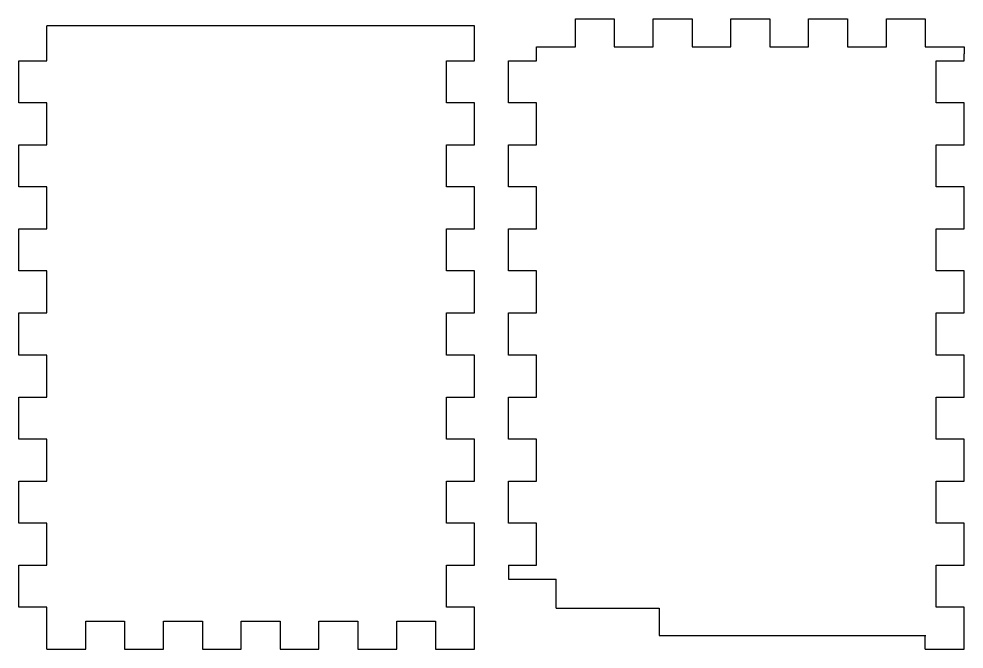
# Model space of a CAD drawing. Extents: x 0 to 163, y 0 to 185.
# Drawn here: x 0 to 135.1, y 0 to 90 of the extents above; entities that cross this region are included whole.
import ezdxf

# ---------------------------------------------------------------- set-up
doc = ezdxf.new("R2010")
doc.units = 0
doc.layers.add('Cut', color=7, linetype='CONTINUOUS')

msp = doc.modelspace()

# ---------------------------------------------------------------- linework, layer by layer
at = {"layer": 'Cut', "color": 7}
for points in [[(79.568255, 90.012715), (85.123812, 90.012715)], [(79.568255, 86.012715), (79.568255, 90.012715)], [(85.123812, 90.012715), (85.123812, 86.012715)], [(90.679366, 90.012715), (96.234923, 90.012715)], [(90.679366, 86.012715), (90.679366, 90.012715)], [(96.234923, 90.012715), (96.234923, 86.012715)], [(101.790473, 86.012715), (101.790473, 90.012715)], [(101.790473, 90.012715), (107.346033, 90.012715)], [(107.346033, 90.012715), (107.346033, 86.012715)], [(112.901583, 90.012715), (118.457143, 90.012715)], [(112.901583, 86.012715), (112.901583, 90.012715)], [(118.457143, 90.012715), (118.457143, 86.012715)], [(124.012693, 86.012715), (124.012693, 90.012715)], [(124.012693, 90.012715), (129.568253, 90.012715)], [(129.568253, 90.012715), (129.568253, 86.012715)], [(4.0127, 84.012715), (4.0127, 89.012705)], [(65.123809, 84.012715), (65.123809, 89.012705), (4.0127, 89.012705)], [(74.012698, 84.012715), (74.012698, 86.012715)], [(74.012698, 86.012715), (79.568255, 86.012715)], [(85.123812, 86.012715), (90.679366, 86.012715)], [(96.234923, 86.012715), (101.790473, 86.012715)], [(107.346033, 86.012715), (112.901583, 86.012715)], [(118.457143, 86.012715), (124.012693, 86.012715)], [(129.568253, 86.012715), (135.123803, 86.012715)], [(135.123803, 86.012715), (135.123803, 85.012715)], [(0.0127, 84.012715), (4.0127, 84.012715)], [(0.0127, 78.012715), (0.0127, 84.012715)], [(61.123809, 84.012715), (65.123809, 84.012715)], [(61.123809, 78.012715), (61.123809, 84.012715)], [(70.012698, 78.012715), (70.012698, 84.012715)], [(70.012698, 84.012715), (74.012698, 84.012715)], [(131.123803, 78.012715), (131.123803, 84.012715)], [(131.123803, 84.012715), (135.123803, 84.012715)], [(135.123803, 84.012715), (135.123803, 85.012715)], [(4.0127, 78.012715), (0.0127, 78.012715)], [(4.0127, 72.012715), (4.0127, 78.012715)], [(65.123809, 78.012715), (61.123809, 78.012715)], [(65.123809, 72.012715), (65.123809, 78.012715)], [(74.012698, 78.012715), (70.012698, 78.012715)], [(74.012698, 72.012715), (74.012698, 78.012715)], [(135.123803, 78.012715), (131.123803, 78.012715)], [(135.123803, 72.012715), (135.123803, 78.012715)], [(0.0127, 66.012715), (0.0127, 72.012715), (4.0127, 72.012715)], [(61.123809, 72.012715), (65.123809, 72.012715)], [(61.123809, 66.012715), (61.123809, 72.012715)], [(70.012698, 72.012715), (74.012698, 72.012715)], [(70.012698, 66.012715), (70.012698, 72.012715)], [(131.123803, 72.012715), (135.123803, 72.012715)], [(131.123803, 66.012715), (131.123803, 72.012715)], [(4.0127, 60.012715), (4.0127, 66.012715), (0.0127, 66.012715)], [(65.123809, 66.012715), (61.123809, 66.012715)], [(65.123809, 60.012715), (65.123809, 66.012715)], [(74.012698, 66.012715), (70.012698, 66.012715)], [(74.012698, 60.012715), (74.012698, 66.012715)], [(135.123803, 66.012715), (131.123803, 66.012715)], [(135.123803, 60.012715), (135.123803, 66.012715)], [(0.0127, 60.012715), (4.0127, 60.012715)], [(0.0127, 54.012715), (0.0127, 60.012715)], [(61.123809, 54.012715), (61.123809, 60.012715)], [(61.123809, 60.012715), (65.123809, 60.012715)], [(70.012698, 54.012715), (70.012698, 60.012715)], [(70.012698, 60.012715), (74.012698, 60.012715)], [(131.123803, 54.012715), (131.123803, 60.012715)], [(131.123803, 60.012715), (135.123803, 60.012715)], [(4.0127, 54.012715), (0.0127, 54.012715)], [(4.0127, 48.012705), (4.0127, 54.012715)], [(65.123809, 48.012705), (65.123809, 54.012715), (61.123809, 54.012715)], [(74.012698, 54.012715), (70.012698, 54.012715)], [(74.012698, 48.012705), (74.012698, 54.012715)], [(135.123803, 54.012715), (131.123803, 54.012715)], [(135.123803, 48.012705), (135.123803, 54.012715)], [(0.0127, 48.012705), (4.0127, 48.012705)], [(0.0127, 42.012705), (0.0127, 48.012705)], [(61.123809, 42.012705), (61.123809, 48.012705)], [(61.123809, 48.012705), (65.123809, 48.012705)], [(70.012698, 48.012705), (74.012698, 48.012705)], [(70.012698, 42.012705), (70.012698, 48.012705)], [(131.123803, 48.012705), (135.123803, 48.012705)], [(131.123803, 42.012705), (131.123803, 48.012705)], [(4.0127, 42.012705), (0.0127, 42.012705)], [(4.0127, 36.012705), (4.0127, 42.012705)], [(65.123809, 42.012705), (61.123809, 42.012705)], [(65.123809, 36.012705), (65.123809, 42.012705)], [(74.012698, 42.012705), (70.012698, 42.012705)], [(70.012698, 36.012705), (74.012698, 36.012705), (74.012698, 42.012705)], [(135.123803, 42.012705), (131.123803, 42.012705)], [(135.123803, 36.012705), (135.123803, 42.012705)], [(0.0127, 36.012705), (4.0127, 36.012705)], [(0.0127, 30.012705), (0.0127, 36.012705)], [(61.123809, 36.012705), (65.123809, 36.012705)], [(61.123809, 30.012705), (61.123809, 36.012705)], [(70.012698, 30.012705), (70.012698, 36.012705)], [(131.123803, 36.012705), (135.123803, 36.012705)], [(131.123803, 30.012705), (131.123803, 36.012705)], [(4.0127, 30.012705), (0.0127, 30.012705)], [(4.0127, 24.012705), (4.0127, 30.012705)], [(65.123809, 30.012705), (61.123809, 30.012705)], [(65.123809, 24.012705), (65.123809, 30.012705)], [(74.012698, 30.012705), (70.012698, 30.012705)], [(74.012698, 24.012705), (74.012698, 30.012705)], [(135.123803, 30.012705), (131.123803, 30.012705)], [(135.123803, 24.012705), (135.123803, 30.012705)], [(0.0127, 24.012705), (4.0127, 24.012705)], [(0.0127, 18.012705), (0.0127, 24.012705)], [(61.123809, 24.012705), (65.123809, 24.012705)], [(61.123809, 18.012705), (61.123809, 24.012705)], [(70.012698, 24.012705), (74.012698, 24.012705)], [(70.012698, 18.012705), (70.012698, 24.012705)], [(131.123803, 18.012705), (131.123803, 24.012705)], [(131.123803, 24.012705), (135.123803, 24.012705)], [(4.0127, 18.012705), (0.0127, 18.012705)], [(4.0127, 12.012705), (4.0127, 18.012705)], [(65.123809, 18.012705), (61.123809, 18.012705)], [(65.123809, 12.012705), (65.123809, 18.012705)], [(74.012698, 18.012705), (70.012698, 18.012705)], [(74.012698, 12.012705), (74.012698, 18.012705)], [(135.123803, 18.012705), (131.123803, 18.012705)], [(135.123803, 12.012705), (135.123803, 18.012705)], [(0.0127, 6.012705), (0.0127, 12.012705), (4.0127, 12.012705)], [(61.123809, 12.012705), (65.123809, 12.012705)], [(61.123809, 6.012705), (61.123809, 12.012705)], [(70.012698, 12.012705), (74.012698, 12.012705)], [(70.012698, 12.012705), (70.012698, 10.012705)], [(131.123803, 6.012705), (131.123803, 12.012705)], [(131.123803, 12.012705), (135.123803, 12.012705)], [(70.012698, 10.012705), (76.790479, 10.012705)], [(76.790479, 5.872745), (76.790479, 10.012705)], [(4.0127, 0.012705), (4.0127, 6.012705), (0.0127, 6.012705)], [(65.123809, 6.012705), (61.123809, 6.012705)], [(65.123809, 5.012705), (65.123809, 6.012705)], [(76.790478, 5.872745), (91.54613, 5.872745), (91.54613, 1.930815), (129.646133, 1.930815)], [(135.123803, 6.012705), (131.123803, 6.012705)], [(135.123803, 0.012705), (135.123803, 5.012705), (135.123803, 6.012705)], [(65.123809, 0.012705), (65.123809, 5.012705)], [(9.568255, 4.012705), (15.123811, 4.012705)], [(9.568255, 0.012705), (9.568255, 4.012705)], [(15.123811, 4.012705), (15.123811, 0.012705)], [(20.679366, 0.012705), (20.679366, 4.012705)], [(20.679366, 4.012705), (26.234922, 4.012705)], [(26.234922, 4.012705), (26.234922, 0.012705)], [(31.790476, 0.012705), (31.790476, 4.012705)], [(31.790476, 4.012705), (37.346033, 4.012705)], [(37.346033, 4.012705), (37.346033, 0.012705)], [(42.901587, 4.012705), (48.457144, 4.012705)], [(42.901587, 0.012705), (42.901587, 4.012705)], [(48.457144, 4.012705), (48.457144, 0.012705)], [(54.012698, 4.012705), (59.568255, 4.012705), (59.568255, 0.012705)], [(54.012698, 0.012705), (54.012698, 4.012705)], [(129.568253, 0.012705), (129.568253, 2.012705)], [(4.0127, 0.012705), (9.568255, 0.012705)], [(15.123811, 0.012705), (20.679366, 0.012705)], [(26.234922, 0.012705), (31.790476, 0.012705)], [(37.346033, 0.012705), (42.901587, 0.012705)], [(48.457144, 0.012705), (54.012698, 0.012705)], [(59.568255, 0.012705), (65.123809, 0.012705)], [(129.568253, 0.012705), (135.123803, 0.012705)]]:
    msp.add_lwpolyline(points, dxfattribs=at)

doc.saveas('drawing.dxf')
